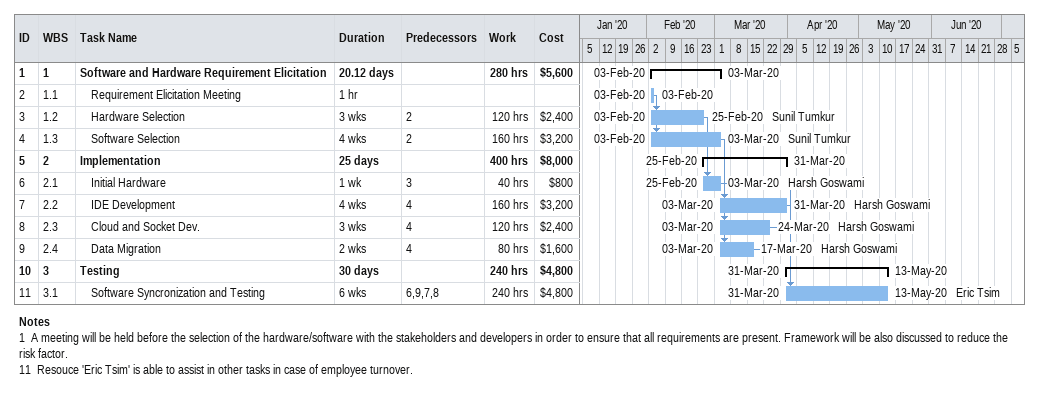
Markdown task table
| ID | WBS | Task | Duration | Start | Finish | Predecessors | Resources | Work (h) | Cost ($) |
|---|---|---|---|---|---|---|---|---|---|
| 1 | 1 | **Software and Hardware Requirement Elicitation** | 20.12d | 2020-02-03 | 2020-03-03 |  |  | 280 | 5600 |
| 2 | 1.1 | Requirement Elicitation Meeting | 1h | 2020-02-03 | 2020-02-03 |  |  |  |  |
| 3 | 1.2 | Hardware Selection | 3w | 2020-02-03 | 2020-02-25 | 2 | Sunil Tumkur | 120 | 2400 |
| 4 | 1.3 | Software Selection | 4w | 2020-02-03 | 2020-03-03 | 2 | Sunil Tumkur | 160 | 3200 |
| 5 | 2 | **Implementation** | 25d | 2020-02-25 | 2020-03-31 |  |  | 400 | 8000 |
| 6 | 2.1 | Initial Hardware | 1w | 2020-02-25 | 2020-03-03 | 3 | Harsh Goswami | 40 | 800 |
| 7 | 2.2 | IDE Development | 4w | 2020-03-03 | 2020-03-31 | 4 | Harsh Goswami | 160 | 3200 |
| 8 | 2.3 | Cloud and Socket Dev. | 3w | 2020-03-03 | 2020-03-24 | 4 | Harsh Goswami | 120 | 2400 |
| 9 | 2.4 | Data Migration | 2w | 2020-03-03 | 2020-03-17 | 4 | Harsh Goswami | 80 | 1600 |
| 10 | 3 | **Testing** | 30d | 2020-03-31 | 2020-05-13 |  |  | 240 | 4800 |
| 11 | 3.1 | Software Syncronization and Testing | 6w | 2020-03-31 | 2020-05-13 | 6, 9, 7, 8 | Eric Tsim | 240 | 4800 |

Notes
- 1: A meeting will be held before the selection of the hardware/software with the stakeholders and developers in order to ensure that all requirements are present. Framework will be also discussed to reduce the risk factor.
- 11: Resouce 'Eric Tsim' is able to assist in other tasks in case of employee turnover.
